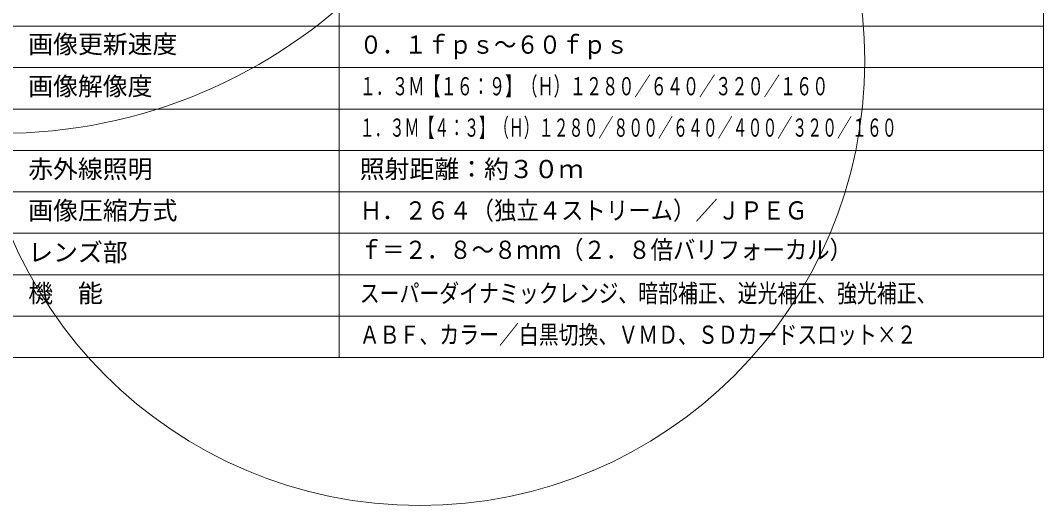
# Model space of a CAD drawing. Units: millimetres, scale not verified. Extents: x -126 to 67, y -74 to 96.
# Drawn here: x -61 to 62.4, y -74.2 to -15.7 of the extents above; entities that cross this region are included whole.
import ezdxf
from ezdxf.enums import TextEntityAlignment as Align

# ---------------------------------------------------------------- set-up
doc = ezdxf.new("R2010")
doc.units = ezdxf.units.MM
doc.header["$LTSCALE"] = 0.125
doc.layers.add('0-2_MOJI1', color=7, linetype='Continuous')
doc.layers.add('0-3_WAKU', color=1, linetype='Continuous', lineweight=18)
doc.layers.add('0-5_GAIKEI', color=1, linetype='Continuous', lineweight=18)
doc.styles.add('ＭＳ ゴシック', font='')
doc.styles.get('ＭＳ ゴシック').set_extended_font_data('MS Gothic')

msp = doc.modelspace()

# ---------------------------------------------------------------- linework, layer by layer
at = {"layer": '0-3_WAKU', "color": 4}
for p, q in [((-22.5813, 3.6339), (-22.5813, -56.3661)), ((62.4187, 3.6339), (62.4187, -56.3661)), ((62.4187, -56.3661), (-62.5813, -56.3661))]:
    msp.add_line(p, q, dxfattribs=at)
at = {"layer": '0-3_WAKU'}
for p, q in [((-62.5813, -16.3661), (62.4187, -16.3661)), ((-62.5813, -21.3661), (62.4187, -21.3661)), ((-62.5813, -26.3661), (62.4187, -26.3661)), ((-62.5813, -31.3661), (62.4187, -31.3661)), ((-62.5813, -36.3661), (62.4187, -36.3661)), ((62.4187, -41.3661), (-62.5813, -41.3661)), ((62.4187, -46.3661), (-62.5813, -46.3661)), ((62.4187, -51.3661), (-62.5813, -51.3661))]:
    msp.add_line(p, q, dxfattribs=at)
at = {"layer": '0-5_GAIKEI'}
for centre, radius in [((-63.5799, 33.5706), 62.8874), ((-12.8234, -20.5737), 53.6688)]:
    msp.add_circle(centre, radius, dxfattribs=at)

# ---------------------------------------------------------------- texts
at = {"layer": '0-2_MOJI1', "style": 'ＭＳ ゴシック'}
for s, p in [('画像更新速度', (-60.0813, -20.2917)), ('画像解像度', (-60.0813, -25.3661)), ('赤外線照明', (-60.0813, -35.3661)), ('照射距離：約３０ｍ', (-20.0813, -35.3661)), ('画像圧縮方式', (-60.0813, -40.3661)), ('レンズ部', (-60.0813, -45.4205)), ('機\u3000能', (-60.0813, -50.3661))]:
    msp.add_text(s, height=2.199, dxfattribs=at).set_placement(p, align=Align.BOTTOM_LEFT)
for s, width, p in [('０．１ｆｐｓ～６０ｆｐｓ', 0.9, (-20.0813, -20.3394)), ('１．３Ｍ【１６：９】（Ｈ）１２８０／６４０／３２０／１６０', 0.65, (-20.0813, -25.3661)), ('１．３Ｍ【４：３】（Ｈ）１２８０／８００／６４０／４００／３２０／１６０', 0.6, (-20.0813, -30.3661)), ('Ｈ．２６４（独立４ストリーム）／ＪＰＥＧ', 0.9, (-20.0813, -40.3661)), ('ｆ＝２．８～８ｍｍ（２．８倍バリフォーカル）', 0.9, (-20.0813, -45.1177)), ('スーパーダイナミックレンジ、暗部補正、逆光補正、強光補正、', 0.8, (-20.0813, -50.3661)), ('ＡＢＦ、カラー／白黒切換、ＶＭＤ、ＳＤカードスロット×２', 0.8, (-20.0813, -55.3661))]:
    msp.add_text(s, height=2.199, dxfattribs=dict(at, width=width)).set_placement(p, align=Align.BOTTOM_LEFT)

doc.saveas('drawing.dxf')
